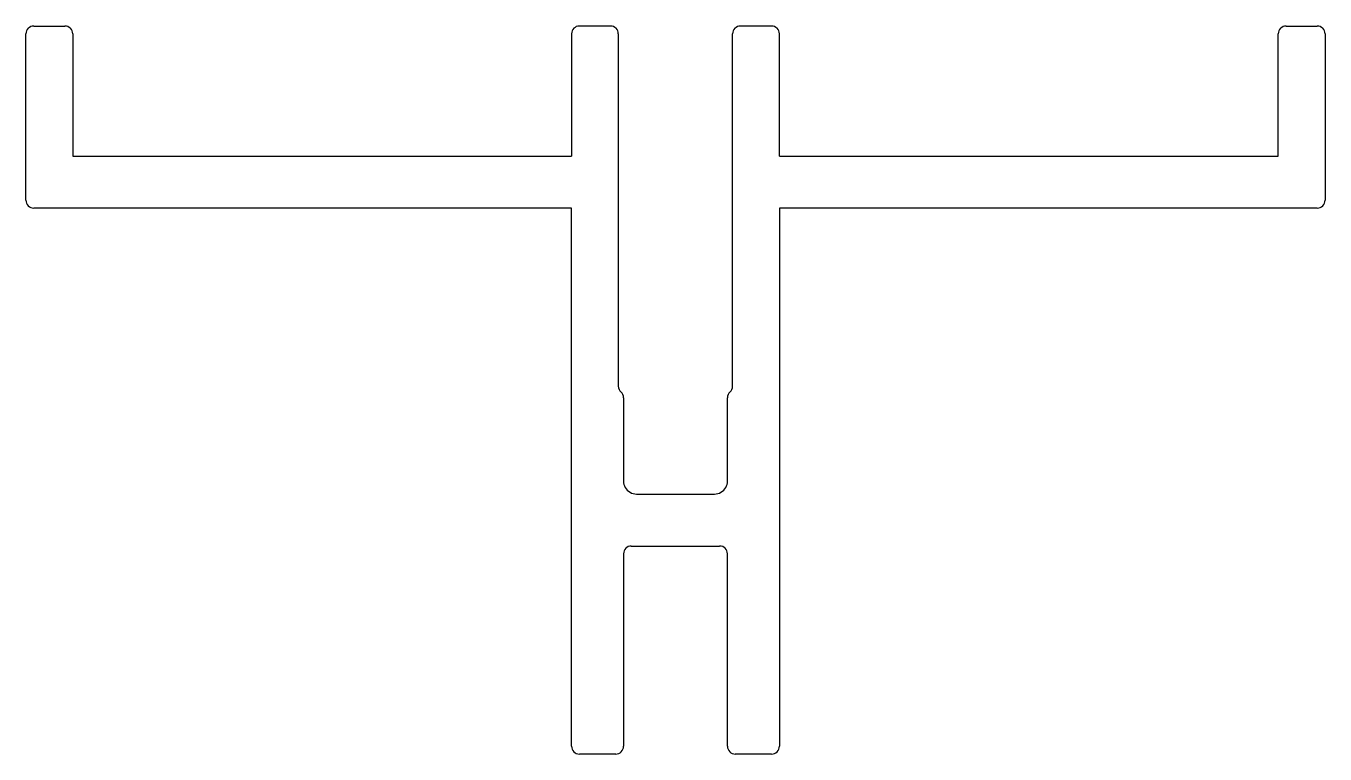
# Model space of a CAD drawing. Extents: x 455.8 to 505.8, y 470.6 to 498.6.
import ezdxf

# ---------------------------------------------------------------- set-up
doc = ezdxf.new("R2010")
doc.units = 0
doc.layers.get('0').update_dxf_attribs({"linetype": 'CONTINUOUS'})

msp = doc.modelspace()

# ---------------------------------------------------------------- linework, layer by layer
for p, q in [((456.1, 498.596), (457.3, 498.596)), ((478.3, 498.596), (477.1, 498.596)), ((484.5, 498.596), (483.3, 498.596)), ((504.3, 498.596), (505.5, 498.596)), ((455.8, 491.896), (455.8, 498.296)), ((457.6, 498.296), (457.6, 493.596)), ((476.8, 498.296), (476.8, 493.596)), ((478.6, 498.296), (478.6, 484.743)), ((483, 484.743), (483, 498.296)), ((484.8, 493.596), (484.8, 498.296)), ((504, 493.596), (504, 498.296)), ((505.8, 498.296), (505.8, 491.896)), ((457.6, 493.596), (476.8, 493.596)), ((484.8, 493.596), (504, 493.596)), ((476.8, 491.596), (456.1, 491.596)), ((476.8, 470.896), (476.8, 491.596)), ((505.5, 491.596), (484.8, 491.596)), ((484.8, 491.596), (484.8, 470.896)), ((478.8, 484.296), (478.8, 481.096)), ((482.8, 481.096), (482.8, 484.296)), ((479.3, 480.596), (482.3, 480.596)), ((479.1, 478.596), (482.5, 478.596)), ((478.8, 478.296), (478.8, 470.896)), ((482.8, 470.896), (482.8, 478.296)), ((478.5, 470.596), (477.1, 470.596)), ((484.5, 470.596), (483.1, 470.596))]:
    msp.add_line(p, q)
for centre, radius, start, end in [((456.1, 498.296), 0.3, 90, 180), ((457.3, 498.296), 0.3, 0, 90), ((477.1, 498.296), 0.3, 90, 180), ((478.3, 498.296), 0.3, 0, 90), ((483.3, 498.296), 0.3, 90, 180), ((484.5, 498.296), 0.3, 0, 90), ((504.3, 498.296), 0.3, 90, 180), ((505.5, 498.296), 0.3, 0, 90), ((456.1, 491.896), 0.3, 180, 270), ((505.5, 491.896), 0.3, 270, 0), ((478.9, 484.743), 0.3, 180, 228.1897), ((478.5, 484.296), 0.3, 0, 48.1897), ((483.1, 484.296), 0.3, 131.8103, 180), ((482.7, 484.743), 0.3, 311.8103, 0), ((479.3, 481.096), 0.5, 180, 240), ((482.3, 481.096), 0.5, 300, 0), ((479.3, 481.096), 0.5, 240, 270), ((482.3, 481.096), 0.5, 270, 300), ((479.1, 478.296), 0.3, 90, 180), ((482.5, 478.296), 0.3, 0, 90), ((477.1, 470.896), 0.3, 180, 270), ((478.5, 470.896), 0.3, 270, 0), ((483.1, 470.896), 0.3, 180, 270), ((484.5, 470.896), 0.3, 270, 0)]:
    msp.add_arc(centre, radius, start, end)

doc.saveas('drawing.dxf')
